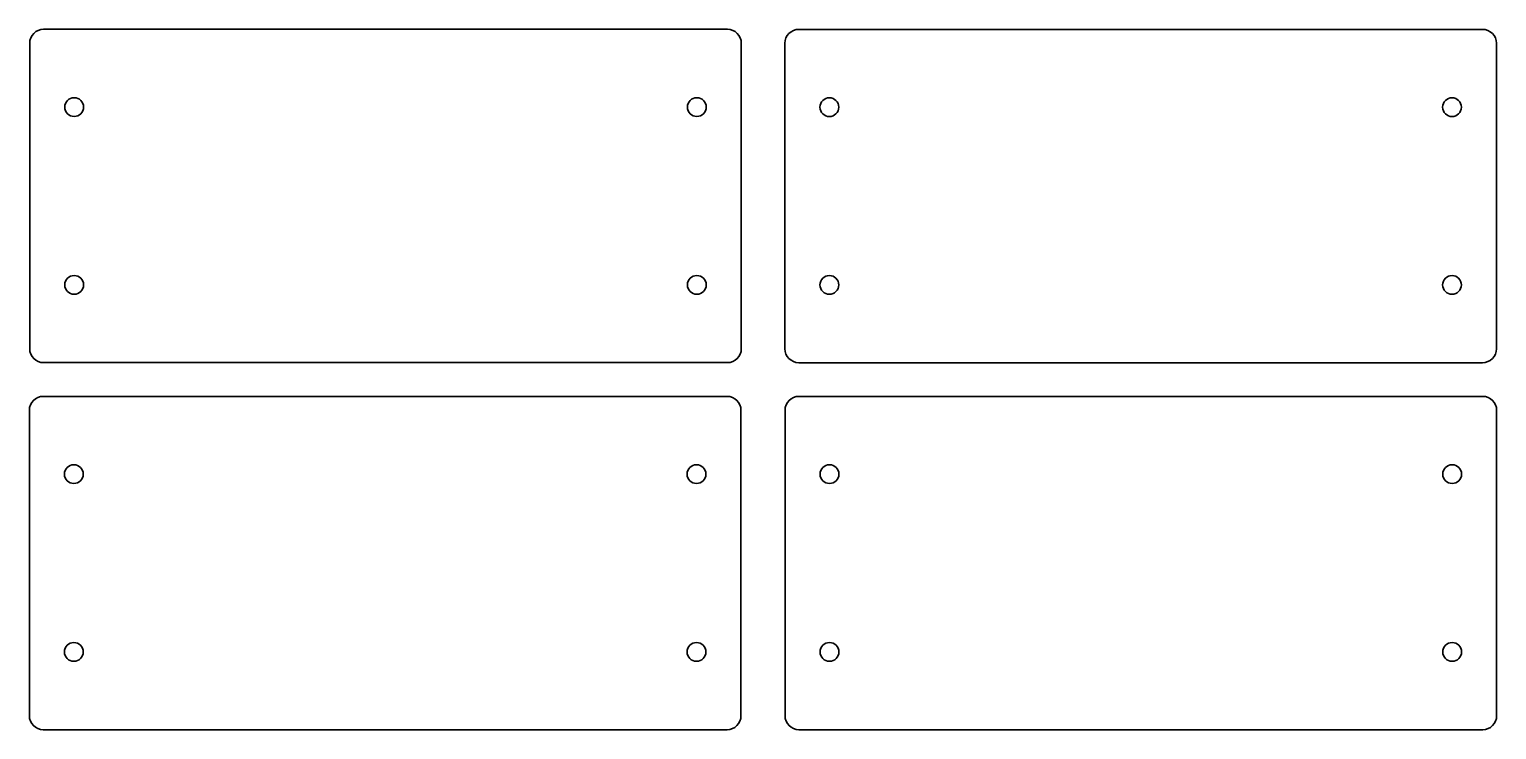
# Model space of a CAD drawing. Header units: millimetres. Extents: x 34 to 562, y 567 to 819.
import ezdxf

# ---------------------------------------------------------------- set-up
doc = ezdxf.new("R2010")
doc.units = ezdxf.units.MM

msp = doc.modelspace()

# ---------------------------------------------------------------- linework, layer by layer
at = {"color": 7, "lineweight": 35}
for p, q in [((38.983093, 819.396118), (284.983093, 819.396118)), ((310.664886, 819.37384), (556.664917, 819.37384)), ((33.983093, 704.396118), (33.983093, 814.396118)), ((289.983093, 814.396118), (289.983093, 704.396118)), ((305.664886, 704.37384), (305.664886, 814.37384)), ((561.664917, 814.37384), (561.664917, 704.37384)), ((284.983093, 699.396118), (38.983093, 699.396118)), ((556.664917, 699.37384), (310.664886, 699.37384)), ((38.865021, 687.244019), (284.865021, 687.244019)), ((310.720886, 687.243958), (556.720886, 687.243958)), ((33.865021, 572.244019), (33.865021, 682.244019)), ((289.865021, 682.244019), (289.865021, 572.244019)), ((305.720886, 572.243958), (305.720886, 682.243958)), ((561.720886, 682.243958), (561.720886, 572.243958)), ((284.865021, 567.244019), (38.865021, 567.244019)), ((556.720886, 567.243958), (310.720886, 567.243958))]:
    msp.add_line(p, q, dxfattribs=at)
for centre in [(49.983093, 791.396118), (273.983093, 791.396118), (321.664886, 791.37384), (545.664917, 791.37384), (49.983093, 727.396118), (273.983093, 727.396118), (321.664886, 727.37384), (545.664917, 727.37384), (49.865021, 659.244019), (273.865021, 659.244019), (321.720886, 659.243958), (545.720886, 659.243958), (49.865021, 595.244019), (273.865021, 595.244019), (321.720886, 595.243958), (545.720886, 595.243958)]:
    msp.add_circle(centre, 3.375, dxfattribs=at)
for centre, start, end in [((38.983093, 814.396118), 90.000003, 180.000005), ((284.983093, 814.396118), 0, 90.000003), ((310.664886, 814.37384), 90.000003, 180.000005), ((556.664917, 814.37384), 0, 90.000003), ((38.983093, 704.396118), 180.000005, 269.999997), ((284.983093, 704.396118), 269.999997, 360), ((310.664886, 704.37384), 180.000005, 269.999997), ((556.664917, 704.37384), 269.999997, 360), ((38.865021, 682.244019), 90.000003, 180.000005), ((284.865021, 682.244019), 0, 90.000003), ((310.720886, 682.243958), 90.000003, 180.000005), ((556.720886, 682.243958), 0, 90.000003), ((38.865021, 572.244019), 180.000005, 269.999997), ((284.865021, 572.244019), 269.999997, 360), ((310.720886, 572.243958), 180.000005, 269.999997), ((556.720886, 572.243958), 269.999997, 360)]:
    msp.add_arc(centre, 5, start, end, dxfattribs=at)

doc.saveas('drawing.dxf')
